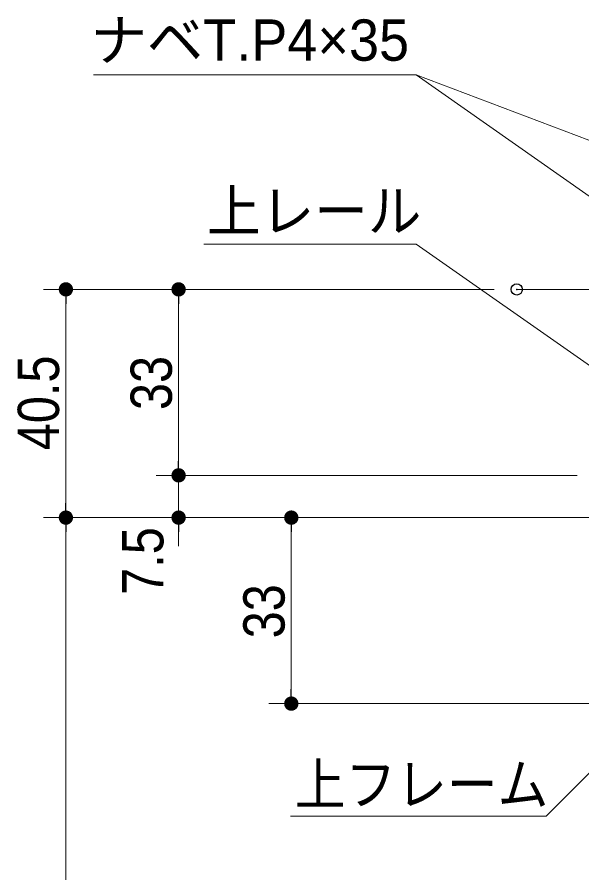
# Model space of a CAD drawing. Units: millimetres, scale not verified, with parts at other scales. Extents: x -6062 to 6062, y -3045 to 3045.
# Drawn here: x 159 to 660, y 482 to 1242 of the extents above; entities that cross this region are included whole.
import ezdxf
from ezdxf.enums import TextEntityAlignment as Align

# ---------------------------------------------------------------- set-up
doc = ezdxf.new("R2010")
doc.units = ezdxf.units.MM
doc.header["$LTSCALE"] = 20
doc.header["$PDMODE"] = 32
doc.header["$PDSIZE"] = 10
doc.linetypes.add('USER2', pattern=[10.5, 8, -0.5, 0.5, -0.5, 0.5, -0.5])
for name, color, linetype, lineweight in [('0-0_2寸法-3', 7, 'Continuous', 15), ('0-1_2寸法-1', 7, 'Continuous', 15), ('0-2_0', 7, 'Continuous', 25), ('0-4_2寸法-2', 7, 'Continuous', 15), ('0-6_3一般', 7, 'Continuous', 15)]:
    doc.layers.add(name, color=color, linetype=linetype, lineweight=lineweight)
doc.layers.add('0-3_Defpoints', color=7, linetype='Continuous')
doc.styles.add('ＭＳ Ｐゴシック', font='')
doc.styles.get('ＭＳ Ｐゴシック').set_extended_font_data('MS PGothic')

# ---------------------------------------------------------------- blocks, each defined once
blk = doc.blocks.new('_Dot')
at = {"layer": '0-2_0'}
blk.add_line((-10, 0), (-20, 0), dxfattribs=at)
for points in [[(0, 0), (-10, 0), (-9.92, 1.25)], [(0, 0), (-9.92, -1.25), (-10, 0)], [(0, 0), (-9.92, 1.25), (-9.69, 2.49)], [(0, 0), (-9.69, -2.49), (-9.92, -1.25)], [(0, 0), (-9.69, 2.49), (-9.3, 3.68)], [(0, 0), (-9.3, -3.68), (-9.69, -2.49)], [(0, 0), (-9.3, 3.68), (-8.76, 4.82)], [(0, 0), (-8.76, -4.82), (-9.3, -3.68)], [(0, 0), (-8.76, 4.82), (-8.09, 5.88)], [(0, 0), (-8.09, -5.88), (-8.76, -4.82)], [(0, 0), (-8.09, 5.88), (-7.29, 6.85)], [(0, 0), (-7.29, -6.85), (-8.09, -5.88)], [(0, 0), (-7.29, 6.85), (-6.37, 7.71)], [(0, 0), (-6.37, -7.71), (-7.29, -6.85)], [(0, 0), (-6.37, 7.71), (-5.36, 8.44)], [(0, 0), (-5.36, -8.44), (-6.37, -7.71)], [(0, 0), (-5.36, 8.44), (-4.26, 9.05)], [(0, 0), (-4.26, -9.05), (-5.36, -8.44)], [(0, 0), (-4.26, 9.05), (-3.09, 9.51)], [(0, 0), (-3.09, -9.51), (-4.26, -9.05)], [(0, 0), (-3.09, 9.51), (-1.87, 9.82)], [(0, 0), (-1.87, -9.82), (-3.09, -9.51)], [(0, 0), (-1.87, 9.82), (-0.63, 9.98)], [(0, 0), (-0.63, -9.98), (-1.87, -9.82)], [(0, 0), (-0.63, 9.98), (0.63, 9.98)], [(0, 0), (0.63, -9.98), (-0.63, -9.98)], [(0, 0), (0.63, 9.98), (1.87, 9.82)], [(0, 0), (1.87, 9.82), (3.09, 9.51)], [(0, 0), (3.09, 9.51), (4.26, 9.05)], [(0, 0), (4.26, 9.05), (5.36, 8.44)], [(0, 0), (5.36, 8.44), (6.37, 7.71)], [(0, 0), (6.37, 7.71), (7.29, 6.85)], [(0, 0), (7.29, 6.85), (8.09, 5.88)], [(0, 0), (8.09, 5.88), (8.76, 4.82)], [(0, 0), (8.76, 4.82), (9.3, 3.68)], [(0, 0), (9.3, 3.68), (9.69, 2.49)], [(0, 0), (9.69, 2.49), (9.92, 1.25)], [(0, 0), (9.92, 1.25), (10, 0)], [(0, 0), (1.87, -9.82), (0.63, -9.98)], [(0, 0), (3.09, -9.51), (1.87, -9.82)], [(0, 0), (4.26, -9.05), (3.09, -9.51)], [(0, 0), (5.36, -8.44), (4.26, -9.05)], [(0, 0), (6.37, -7.71), (5.36, -8.44)], [(0, 0), (7.29, -6.85), (6.37, -7.71)], [(0, 0), (8.09, -5.88), (7.29, -6.85)], [(0, 0), (8.76, -4.82), (8.09, -5.88)], [(0, 0), (9.3, -3.68), (8.76, -4.82)], [(0, 0), (9.69, -2.49), (9.3, -3.68)], [(0, 0), (9.92, -1.25), (9.69, -2.49)], [(0, 0), (10, 0), (9.92, -1.25)]]:
    blk.add_solid(points, dxfattribs=at)
blk = doc.blocks.new('グループ-16')
at = {"layer": '0-6_3一般'}
blk.add_line((47793.7, 20000), (62663.7, 20000), dxfattribs=at)
at = {"layer": '0-6_3一般', "linetype": 'USER2'}
blk.add_line((48499.9, 20000), (47793.7, 20000), dxfattribs=at)
blk = doc.blocks.new('グループ-18')
at = {"layer": '0-6_3一般'}
blk.add_blockref('グループ-16', (0, 0), dxfattribs=at)

msp = doc.modelspace()

# ---------------------------------------------------------------- linework, layer by layer
at = {"layer": '0-0_2寸法-3'}
msp.add_line((512.86, 1190.25), (991.55, 1009.11), dxfattribs=at)
for points in [[(771.55, 1009.11), (512.86, 1190.25), (226.56, 1190.25)], [(670.68, 929.74), (512.86, 1040.25), (324.57, 1040.25)], [(728.43, 632.5), (628.43, 532.5), (401.55, 532.5)]]:
    msp.add_lwpolyline(points, dxfattribs=at)
at = {"layer": '0-1_2寸法-1'}
for p, q in [((282.18, 1000), (182.18, 1000)), ((582.18, 1000), (282.18, 1000)), ((202.18, 810.21), (202.18, 987.29)), ((302.18, 987.29), (302.18, 847.71)), ((655.68, 835), (282.18, 835)), ((282.18, 797.5), (182.18, 797.5)), ((282.18, 797.5), (182.18, 797.5)), ((670.68, 797.5), (382.18, 797.5)), ((202.18, 784.79), (202.18, -1927.29)), ((402.18, 645.21), (402.18, 784.79)), ((670.68, 632.5), (382.18, 632.5))]:
    msp.add_line(p, q, dxfattribs=at)
at = {"layer": '0-3_Defpoints'}
for p in [(202.18, 1000), (302.18, 1000), (602.18, 1000), (302.18, 835), (302.18, 797.5), (402.18, 797.5)]:
    msp.add_point(p, dxfattribs=at)
at = {"layer": '0-4_2寸法-2'}
for p, q in [((302.18, 847.71), (302.18, 860.42)), ((655.68, 835), (282.18, 835)), ((302.18, 797.5), (302.18, 835)), ((382.18, 797.5), (282.18, 797.5)), ((302.18, 784.79), (302.18, 772.08))]:
    msp.add_line(p, q, dxfattribs=at)

# ---------------------------------------------------------------- block references
at = {"layer": '0-1_2寸法-1', "xscale": 0.6356201, "yscale": 0.6356201}
for p, rotation in [((202.18, 1000), 90), ((302.18, 1000), 90), ((302.18, 835), 270), ((202.18, 797.5), 270), ((202.18, 797.5), 90), ((402.18, 797.5), 90), ((402.18, 632.5), 270)]:
    msp.add_blockref('_Dot', p, dxfattribs=dict(at, rotation=rotation))
at = {"layer": '0-4_2寸法-2', "xscale": 0.6356201, "yscale": 0.6356201}
for p, rotation in [((302.18, 835), 270), ((302.18, 797.5), 90)]:
    msp.add_blockref('_Dot', p, dxfattribs=dict(at, rotation=rotation))
at = {"layer": '0-6_3一般', "xscale": 0.05, "yscale": 0.05}
msp.add_blockref('グループ-18', (-1787.5, 0), dxfattribs=at)

# ---------------------------------------------------------------- texts
at = {"layer": '0-0_2寸法-3', "style": 'ＭＳ Ｐゴシック'}
msp.add_text('ナベT.P4×35', height=36.66, dxfattribs=at).set_placement((224.06, 1191.84), align=Align.BOTTOM_LEFT)
for s, height, width, p in [('上レール', 36.69, 0.95, (327.46, 1040.29)), ('上フレーム', 36.66, 0.9, (405.21, 531.59))]:
    msp.add_text(s, height=height, dxfattribs=dict(at, width=width)).set_placement(p, align=Align.BOTTOM_LEFT)
at = {"layer": '0-1_2寸法-1', "style": 'ＭＳ Ｐゴシック', "width": 0.9}
for s, height, p in [('40.5', 36.69, (207.14, 857.26)), ('33', 36.66, (307.24, 892.91)), ('33', 36.66, (407.24, 690.41))]:
    msp.add_text(s, height=height, rotation=90, dxfattribs=at).set_placement(p, align=Align.BOTTOM_LEFT)
at = {"layer": '0-4_2寸法-2', "style": 'ＭＳ Ｐゴシック', "width": 0.9}
msp.add_text('7.5', height=36.66, rotation=90, dxfattribs=at).set_placement((299.7, 729.05), align=Align.BOTTOM_LEFT)

doc.saveas('drawing.dxf')
